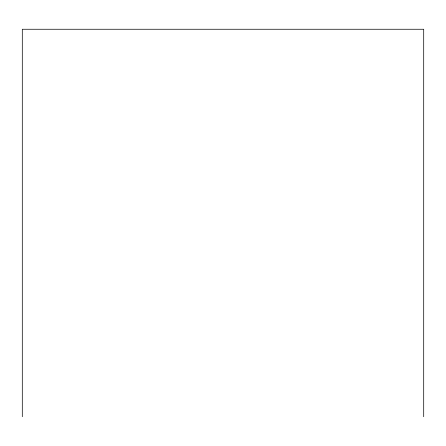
<?xml version="1.0" encoding="UTF-8"?>
<svg xmlns="http://www.w3.org/2000/svg" width="446" height="446" viewBox="0 0 446 446"><rect width="100%" height="100%" fill="white"/><g stroke="black" fill="none" stroke-linecap="round" stroke-linejoin="round"><path stroke-width="0.67" d="M423.7 416.742L423.7 29.258L22.3 29.258L22.3 416.742"/></g></svg>
